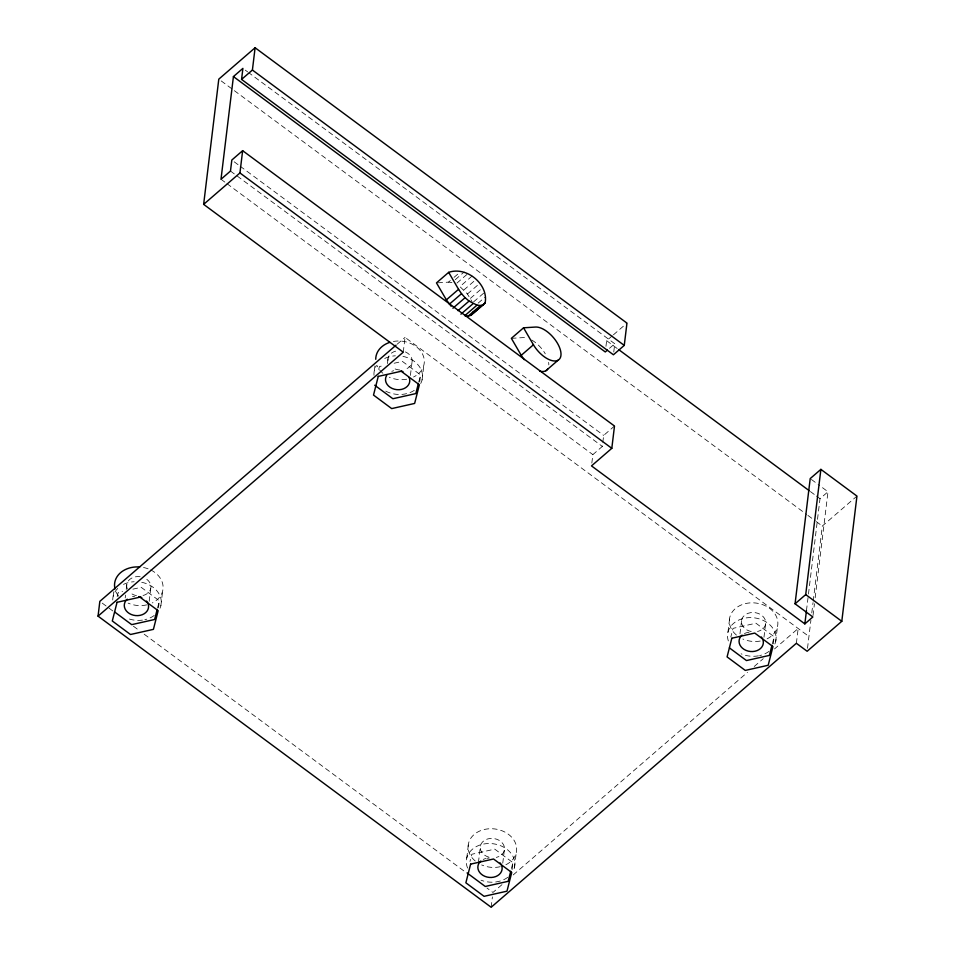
<?xml version="1.0" encoding="UTF-8"?>
<svg xmlns="http://www.w3.org/2000/svg" width="955" height="955" viewBox="0 0 955 955"><rect width="100%" height="100%" fill="white"/><g stroke="black" fill="none" stroke-linecap="round" stroke-linejoin="round"><path stroke-width="0.72" stroke-dasharray="4.78 3.58" d="M113.191 596.23L113.729 591.79M125.189 597.937L125.535 595.12M126.215 589.486L126.896 583.851M149.195 601.34L150.723 588.662M158.506 607.869L159.354 600.826L141.161 587.301L132.566 589.235M160.858 605.852L162.648 591.073M374.396 370.325L374.933 365.884M387.432 363.569L388.112 357.934M403.261 352.18L405.051 337.39L808.933 636.472M410.411 375.422L411.939 362.757M419.711 381.952L420.57 374.909L402.377 361.396L392.35 363.64M422.074 379.947L423.853 365.156M466.756 858.056L468.547 843.265M478.419 862.568L480.461 845.676M491.157 907.25L492.41 896.9M502.76 863.165L504.3 850.487M512.071 869.695L512.919 862.652L494.738 849.126L471.806 854.271L469.979 861.458M514.423 867.677L516.213 852.887M591.837 463.08L592.852 454.628L602.33 446.427L603.667 435.408L614.495 426.037M605.959 346.319L606.64 340.684L612.286 335.802M613.755 352.013L614.757 343.752L248.885 72.819M727.973 632.138L729.763 617.36M739.97 633.845L741.677 619.759M763.976 637.248L765.504 624.57M773.287 643.777L774.135 636.734L755.942 623.209L733.022 628.366L730.826 636.985M775.639 641.772L777.43 626.981M796.375 643.288L798.165 628.497L774.517 648.946M806.462 610.627L820.011 498.677L827.997 491.765L820.882 486.489M807.5 648.302L810.902 620.284M811.786 612.919L813.039 602.617M813.218 601.137L822.303 526.05L856.945 496.087M813.027 615.498L814.448 603.715M815.164 597.83L827.997 491.765M117.143 596.756L118.241 592.446L122.538 591.491M157.527 608.001L159.354 600.826M378.717 369.418L379.445 366.541L383.743 365.574M418.744 382.096L420.57 374.909M511.462 868.393L512.919 862.652M772.309 643.921L774.135 636.734M437.82 282.811L448.504 282.143L452.945 278.311M454.043 277.356L458.484 273.524M455.284 279.66L464.142 271.996M456.956 283.086L466.923 274.467M472.092 276.043L459.904 286.584L467.437 293.997L472.021 301.673M397.173 344.206L405.051 337.39M463.855 289.986L476.044 279.445M467.437 293.997L479.625 283.456M470.409 298.366L481.487 288.78M473.656 301.816L483.636 293.197M478.169 303.117L484.818 297.363M613.42 334.823L626.958 323.112M609.493 348.3L614.757 343.752M501.96 884.664L492.947 892.459L486.955 888.019M513.217 874.923L747.479 672.332M754.235 666.483L763.248 658.687M511.367 338.345L523.388 337.593A20.628 10.242 49.1 0 1 526.838 337.975M448.504 282.143L451.954 282.537M811.404 479.47L819.7 485.618M245.292 70.157L247.691 71.923M606.64 340.684L617.431 348.671M810.413 491.574L815.212 495.132M816.406 496.015L820.011 498.677M221.19 80.924L233.163 89.782M234.357 90.677L806.736 514.518M807.93 515.413L815.116 520.726M816.31 521.621L822.303 526.05M234.202 161.813L238.989 165.358M240.183 166.242L603.667 435.408M230.477 171.064L602.33 446.427M220.999 179.265L225.786 182.799M226.98 183.682L592.852 454.628M102.233 603.13L113.024 611.116M133.402 626.205L139.394 630.646M144.181 634.192L465.383 872.046M146.807 579.339A12.176 9.634 6.9 0 1 142.737 595.574M136.458 595.634A12.176 9.634 6.9 0 1 130.811 593.174M127.313 588.853A12.176 9.634 6.9 0 1 140.122 576.713M132.506 596.648A12.176 9.634 6.9 0 1 134.56 596.338M141.722 582.299A24.364 19.279 6.9 0 1 160.034 608.263M154.232 615.462A24.364 19.279 6.9 0 1 144.862 619.688M142.426 620.129A24.364 19.279 6.9 0 1 126.311 617.909M112.726 599.991A24.364 19.279 6.9 0 1 117.728 588.435M123.493 584.388A24.364 19.279 6.9 0 1 134.142 581.726M150.651 569.908A24.364 19.279 6.9 0 1 152.334 602.915M146.652 604.897A24.364 19.279 6.9 0 1 128.101 603.118M118.635 596.111A24.364 19.279 6.9 0 1 115.818 591.467M143.513 567.509A24.364 19.279 6.9 0 1 149.529 569.395M488.996 857.208A12.176 9.634 6.9 0 1 482.37 842.155A12.176 9.634 6.9 0 1 502.055 842.668A12.176 9.634 6.9 0 1 496.302 857.399M483.23 859.464A12.176 9.634 6.9 0 1 486.071 858.473M487.086 858.282A12.176 9.634 6.9 0 1 489.187 858.115M475.232 860.992A24.364 19.279 6.9 0 1 476.33 832.844A24.364 19.279 6.9 0 1 511.629 837.153A24.364 19.279 6.9 0 1 505.899 864.741M500.217 866.722A24.364 19.279 6.9 0 1 481.666 864.943M402.938 356.382A24.364 19.279 6.9 0 1 420.689 383.516M414.279 390.368A24.364 19.279 6.9 0 1 385.307 390.917M373.99 375.339A24.364 19.279 6.9 0 1 376.425 365.634M384.71 358.471A24.364 19.279 6.9 0 1 395.358 355.809M405.386 351.918A12.176 9.634 6.9 0 1 412.142 361.503A12.176 9.634 6.9 0 1 403.941 369.669M399.775 369.991A12.176 9.634 6.9 0 1 392.027 367.257M387.909 360.453A12.176 9.634 6.9 0 1 396.098 351.022M391.777 371.34A12.176 9.634 6.9 0 1 393.723 370.743M393.388 341.46A24.364 19.279 6.9 0 1 422.074 353.219A24.364 19.279 6.9 0 1 413.551 377.01M406.663 379.231A24.364 19.279 6.9 0 1 389.306 377.213M382.871 373.262A24.364 19.279 6.9 0 1 377.034 365.55M467.592 868.071A24.364 19.279 6.9 0 1 491.359 843.587A24.364 19.279 6.9 0 1 513.05 871.247M507.797 877.275A24.364 19.279 6.9 0 1 481.022 880.2M728.343 640.936A24.364 19.279 6.9 0 1 752.564 617.67A24.364 19.279 6.9 0 1 774.815 644.171M769.014 651.37A24.364 19.279 6.9 0 1 759.643 655.596M758.437 655.846A24.364 19.279 6.9 0 1 741.092 653.817M751.239 631.542A12.176 9.634 6.9 0 1 743.205 616.703A12.176 9.634 6.9 0 1 763.057 616.536A12.176 9.634 6.9 0 1 757.518 631.494M744.446 633.559A12.176 9.634 6.9 0 1 750.391 632.21M736.448 635.087A24.364 19.279 6.9 0 1 737.547 606.938A24.364 19.279 6.9 0 1 772.846 611.248A24.364 19.279 6.9 0 1 767.116 638.823M760.228 641.056A24.364 19.279 6.9 0 1 742.883 639.026M531.72 340.04A20.628 10.242 49.1 0 1 545.281 353.816M548.612 362.387A20.628 10.242 49.1 0 1 548.815 364.894"/><path stroke-width="1.43" d="M98.055 616.142L403.261 352.18L203.642 204.358L218.791 79.146L255.104 47.75L626.958 323.112L624.26 345.4L613.42 354.771L241.567 79.408L242.904 68.39L233.426 76.579L220.999 179.265L230.477 171.064L231.814 160.046L242.642 150.675L614.495 426.037L611.809 448.325L591.491 465.897L804.85 623.89L812.848 616.978L795.061 603.799L810.21 478.586L820.882 469.371L856.945 496.087L841.797 621.299L807.142 651.262L796.375 643.288L491.157 907.25L98.055 616.142L99.833 601.352L396.038 345.185M203.642 204.358L239.944 172.962L242.642 150.675M241.567 79.408L252.407 70.037L255.104 47.75M795.061 603.799L805.722 594.583L820.882 469.371M804.85 623.89L806.462 610.627M157.169 609.445L154.615 619.497L131.683 624.642L114.636 611.964M418.374 383.528L415.831 393.591L392.899 398.736L374.706 385.211M510.734 871.258L508.179 881.322L485.259 886.467L467.067 872.942M771.95 645.353L769.396 655.405L746.464 660.562L729.417 647.884M451.118 306.233L446.367 299.858L436.483 282.895L448.671 272.354C466.84 266.039 488.697 284.459 485.14 302.89L483.218 304.764L480.449 305.528L476.999 305.146L464.81 315.687L468.26 316.069L471.042 315.305L473.561 311.521M446.367 299.858L458.555 289.317L448.671 272.354M449.327 304.215L461.516 293.686L458.555 289.317M452.909 308.238L465.097 297.697L469.06 301.088L476.999 305.146M457.982 310.673L469.06 301.088M460.931 314.171L473.119 303.63M468.26 316.069L480.449 305.528M472.952 313.431L485.14 302.89M471.042 315.305L483.218 304.764M523.555 327.804L533.427 344.767A20.628 10.242 49.1 0 0 555.321 360.978A20.628 10.242 49.1 0 0 557.469 343.275A20.628 10.242 49.1 0 0 535.576 327.052L523.555 327.804L511.367 338.345L521.239 355.308A20.628 10.242 49.1 0 0 524.211 359.665M521.239 355.308L533.427 344.767M545.914 370.743L558.102 360.202M607.392 350.127L605.279 351.953L233.426 76.579M252.407 70.037L624.26 345.4M618.637 349.554L809.219 490.691M239.944 172.962L611.809 448.325M805.722 594.583L841.797 621.299M461.516 293.686L465.097 297.697M146.521 601.041A12.176 9.634 6.9 0 1 144.038 613.838A12.176 9.634 6.9 0 1 127.66 612.274A12.176 9.634 6.9 0 1 127.278 599.203M138.773 596.6A12.176 9.634 6.9 0 1 141.782 597.543M114.994 588.984A24.364 19.279 6.9 0 1 139.728 566.984M500.086 862.866A12.176 9.634 6.9 0 1 497.615 875.663A12.176 9.634 6.9 0 1 481.225 874.1A12.176 9.634 6.9 0 1 480.854 861.028M409.134 377.464A12.176 9.634 6.9 0 1 396.862 389.676A12.176 9.634 6.9 0 1 386.739 375.315M401.016 370.934A12.176 9.634 6.9 0 1 402.998 371.626M375.733 359.283A24.364 19.279 6.9 0 1 389.831 342.344M761.302 636.961A12.176 9.634 6.9 0 1 758.819 649.758A12.176 9.634 6.9 0 1 742.441 648.182A12.176 9.634 6.9 0 1 742.059 635.111M547.824 368.869A20.628 10.242 49.1 0 1 539.694 371.137M117.047 602.307L112.308 620.989L130.489 634.502L153.421 629.357L158.16 610.687L139.967 597.162L117.047 602.307M378.252 376.401L373.512 395.072L391.705 408.597L414.637 403.44L419.376 384.769L401.184 371.256L378.252 376.401M470.612 864.132L465.873 882.802L484.066 896.327L506.986 891.182L511.725 872.5L493.544 858.987L470.612 864.132M731.828 638.226L727.089 656.897L745.27 670.422L768.202 665.265L772.941 646.595L754.748 633.07L731.828 638.226"/></g></svg>
